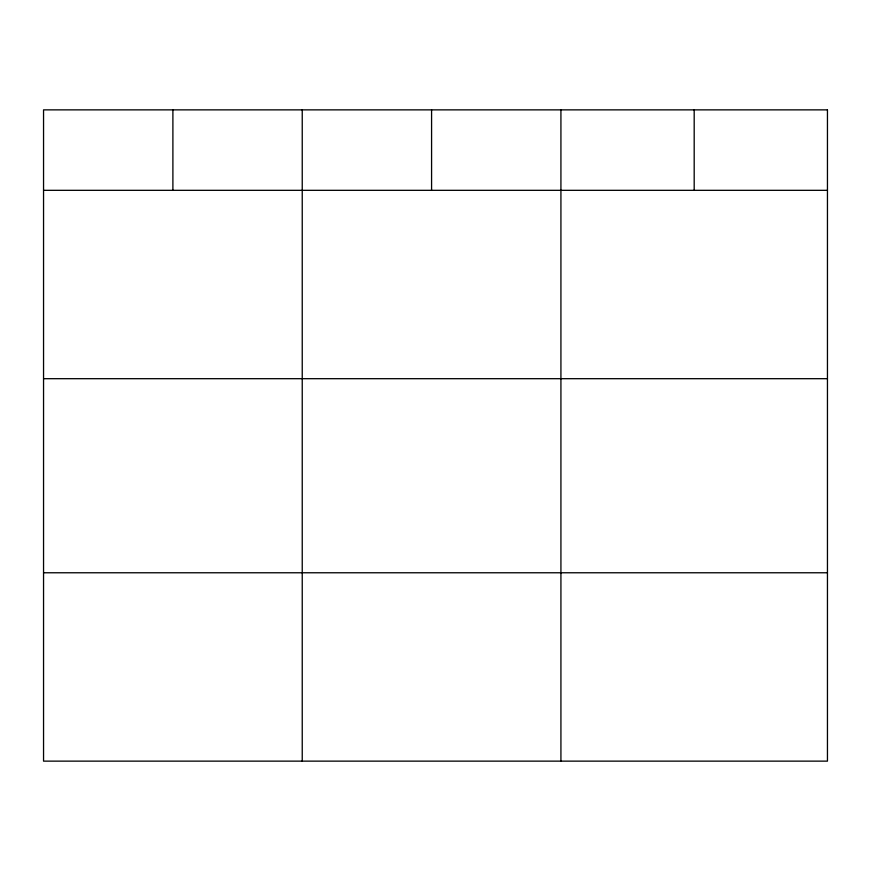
<?xml version="1.0" encoding="UTF-8"?>
<svg xmlns="http://www.w3.org/2000/svg" width="871" height="871" viewBox="0 0 871 871"><rect width="100%" height="100%" fill="white"/><g stroke="black" fill="none" stroke-linecap="round" stroke-linejoin="round"><path stroke-width="1.31" d="M43.55 190.324L827.45 190.324M43.55 378.689L827.45 378.689M43.55 572.77L827.45 572.77M694.187 109.866L694.187 190.324M560.924 109.866L560.924 761.134M431.581 109.866L431.581 190.324M302.237 109.866L302.237 761.134M172.894 109.866L172.894 190.324M827.45 109.866L43.55 109.866L43.55 761.134L827.45 761.134L827.45 109.866"/></g></svg>
